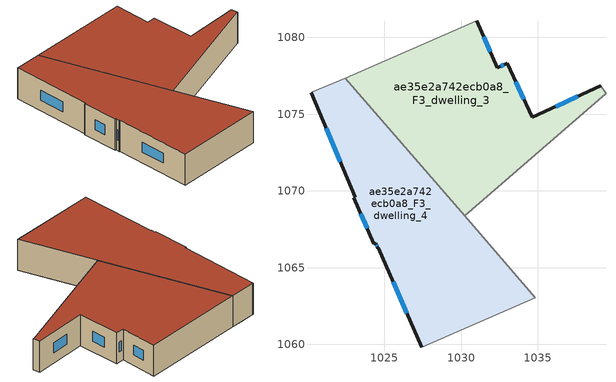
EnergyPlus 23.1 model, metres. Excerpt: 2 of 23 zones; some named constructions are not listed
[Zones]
ae35e2a742ecb0a8_F3_dwelling_3
 floor to ae35e2a742ecb0a8_F2_dwelling_3 (EU_floor_Construction): 1039.1,1076.85 1039.43,1076.34 1033.94,1071.59 1023.55,1076.08 1022.44,1077.36 1031.03,1081.08 1032.34,1078.02 1033.01,1078.31 1034.62,1074.79 z9
 floor to ae35e2a742ecb0a8_F2_dwelling_5 (EU_floor_Construction): 1031.59,1072.61 1029.92,1068.72 1023.55,1076.08 z9
 floor to ae35e2a742ecb0a8_F2_dwelling_4 (EU_floor_Construction): 1033.94,1071.59 1030.22,1068.37 1029.92,1068.72 1031.59,1072.61 z9
 wall outside (EU_wall_Construction): 1039.1,1076.86 1034.62,1074.79 1033.01,1078.31 1032.34,1078.02 1031.03,1081.08 z9:12
 wall adiabatic (EU_wall_Construction): 1031.03,1081.08 1022.44,1077.36 z9:12
 wall to ae35e2a742ecb0a8_F3_dwelling_1 (EU_wall_Construction): 1039.43,1076.35 1039.1,1076.86 z9:12
 wall to ae35e2a742ecb0a8_F3_dwelling_2 (EU_wall_Construction): 1030.22,1068.37 1039.43,1076.34 z9:12
 wall to ae35e2a742ecb0a8_F3_dwelling_4 (EU_wall_Construction): 1022.44,1077.36 1030.22,1068.37 z9:12
 window (EU_Window_Construction): 1032.78,1078.21 1032.57,1078.12 / 1034.08,1075.98 1033.56,1077.11 / 1037.58,1076.15 1036.15,1075.49 / 1031.89,1079.06 1031.47,1080.04 z10.02:10.98
 roof outside (EU_roof_Construction): 1039.43,1076.34 1039.1,1076.86 1034.62,1074.79 1033.01,1078.31 1032.34,1078.02 1031.03,1081.08 1022.44,1077.36 1030.22,1068.37 z12
ae35e2a742ecb0a8_F3_dwelling_4
 floor to ae35e2a742ecb0a8_F2_dwelling_4 (EU_floor_Construction): 1029.92,1068.72 1034.82,1063.05 1027.42,1059.82 1026.75,1061.37 z9
 floor to ae35e2a742ecb0a8_F2_dwelling_5 (EU_floor_Construction): 1023.55,1076.08 1029.92,1068.72 1026.75,1061.37 1024.61,1066.29 1024.56,1066.28 1024.43,1066.6 1024.32,1066.56 1023.02,1069.55 1023.11,1069.58 1020.22,1076.4 1020.35,1076.45 1021.51,1076.95 z9
 floor to ae35e2a742ecb0a8_F2_dwelling_3 (EU_floor_Construction): 1022.44,1077.36 1023.55,1076.08 1021.51,1076.95 z9
 wall outside (EU_wall_Construction): 1020.22,1076.4 1023.11,1069.58 1023.02,1069.55 1024.32,1066.56 1024.43,1066.6 1024.56,1066.28 1024.61,1066.29 1027.42,1059.82 z9:12
 wall adiabatic (EU_wall_Construction): 1022.44,1077.36 1020.35,1076.45 1020.22,1076.4 / 1027.42,1059.82 1034.82,1063.05 z9:12
 wall to ae35e2a742ecb0a8_F3_dwelling_2 (EU_wall_Construction): 1034.82,1063.05 1030.22,1068.37 z9:12
 window (EU_Window_Construction): 1024.47,1066.49 1024.52,1066.39 / 1023.46,1068.53 1023.88,1067.58 / 1021.2,1074.08 1022.12,1071.9 / 1025.57,1064.09 1026.46,1062.02 z10.02:10.98
 roof outside (EU_roof_Construction): 1034.82,1063.05 1022.44,1077.36 1020.35,1076.45 1020.22,1076.4 1023.11,1069.58 1023.02,1069.55 1024.32,1066.56 1024.43,1066.6 1024.56,1066.28 1024.61,1066.29 1027.42,1059.82 z12
[HVACTEMPLATE:THERMOSTAT] Constant Heating Setpoint=20; Constant Cooling Setpoint=50
EU_HeatOnly_ae35e2a742ecb0a8_F0_dwelling_0; EU_HeatOnly_ae35e2a742ecb0a8_F0_dwelling_1; EU_HeatOnly_ae35e2a742ecb0a8_F0_dwelling_2; EU_HeatOnly_ae35e2a742ecb0a8_F0_dwelling_3; EU_HeatOnly_ae35e2a742ecb0a8_F0_dwelling_4; EU_HeatOnly_ae35e2a742ecb0a8_F0_dwelling_5; EU_HeatOnly_ae35e2a742ecb0a8_F1_dwelling_0; EU_HeatOnly_ae35e2a742ecb0a8_F1_dwelling_1; EU_HeatOnly_ae35e2a742ecb0a8_F1_dwelling_2; EU_HeatOnly_ae35e2a742ecb0a8_F1_dwelling_3; EU_HeatOnly_ae35e2a742ecb0a8_F1_dwelling_4; EU_HeatOnly_ae35e2a742ecb0a8_F1_dwelling_5; EU_HeatOnly_ae35e2a742ecb0a8_F2_dwelling_0; EU_HeatOnly_ae35e2a742ecb0a8_F2_dwelling_1; EU_HeatOnly_ae35e2a742ecb0a8_F2_dwelling_2; EU_HeatOnly_ae35e2a742ecb0a8_F2_dwelling_3; EU_HeatOnly_ae35e2a742ecb0a8_F2_dwelling_4; EU_HeatOnly_ae35e2a742ecb0a8_F2_dwelling_5; EU_HeatOnly_ae35e2a742ecb0a8_F3_dwelling_0; EU_HeatOnly_ae35e2a742ecb0a8_F3_dwelling_1; EU_HeatOnly_ae35e2a742ecb0a8_F3_dwelling_2; EU_HeatOnly_ae35e2a742ecb0a8_F3_dwelling_3; EU_HeatOnly_ae35e2a742ecb0a8_F3_dwelling_4
